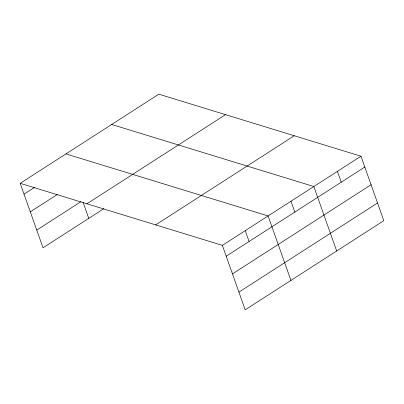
<?xml version="1.0" encoding="UTF-8"?>
<svg xmlns="http://www.w3.org/2000/svg" width="404" height="404" viewBox="0 0 404 404"><rect width="100%" height="100%" fill="white"/><g stroke="black" fill="none" stroke-linecap="round" stroke-linejoin="round"><path stroke-width="0.61" d="M20.2 183.325L158.812 94.172L360.974 156.212L383.8 220.675L245.188 309.828L222.362 245.364L20.2 183.325L43.026 247.788L103.843 208.671M24.038 194.162L34.436 187.476M30.305 211.858L57.333 194.476M36.759 230.093L80.941 201.677M86.916 203.798L225.523 114.645M155.646 224.892L294.258 135.739M222.362 245.364L360.974 156.212M226.2 256.202L364.812 167.049M232.467 273.902L371.079 184.744M238.921 292.132L377.533 202.98M111.681 124.483L313.842 186.522L336.673 250.985M65.943 153.904L268.104 215.943L290.93 280.406M337.411 171.367L341.244 182.204M290.976 201.232L294.814 212.07M245.233 230.654L249.071 241.491M83.128 202.439L88.769 218.367"/></g></svg>
